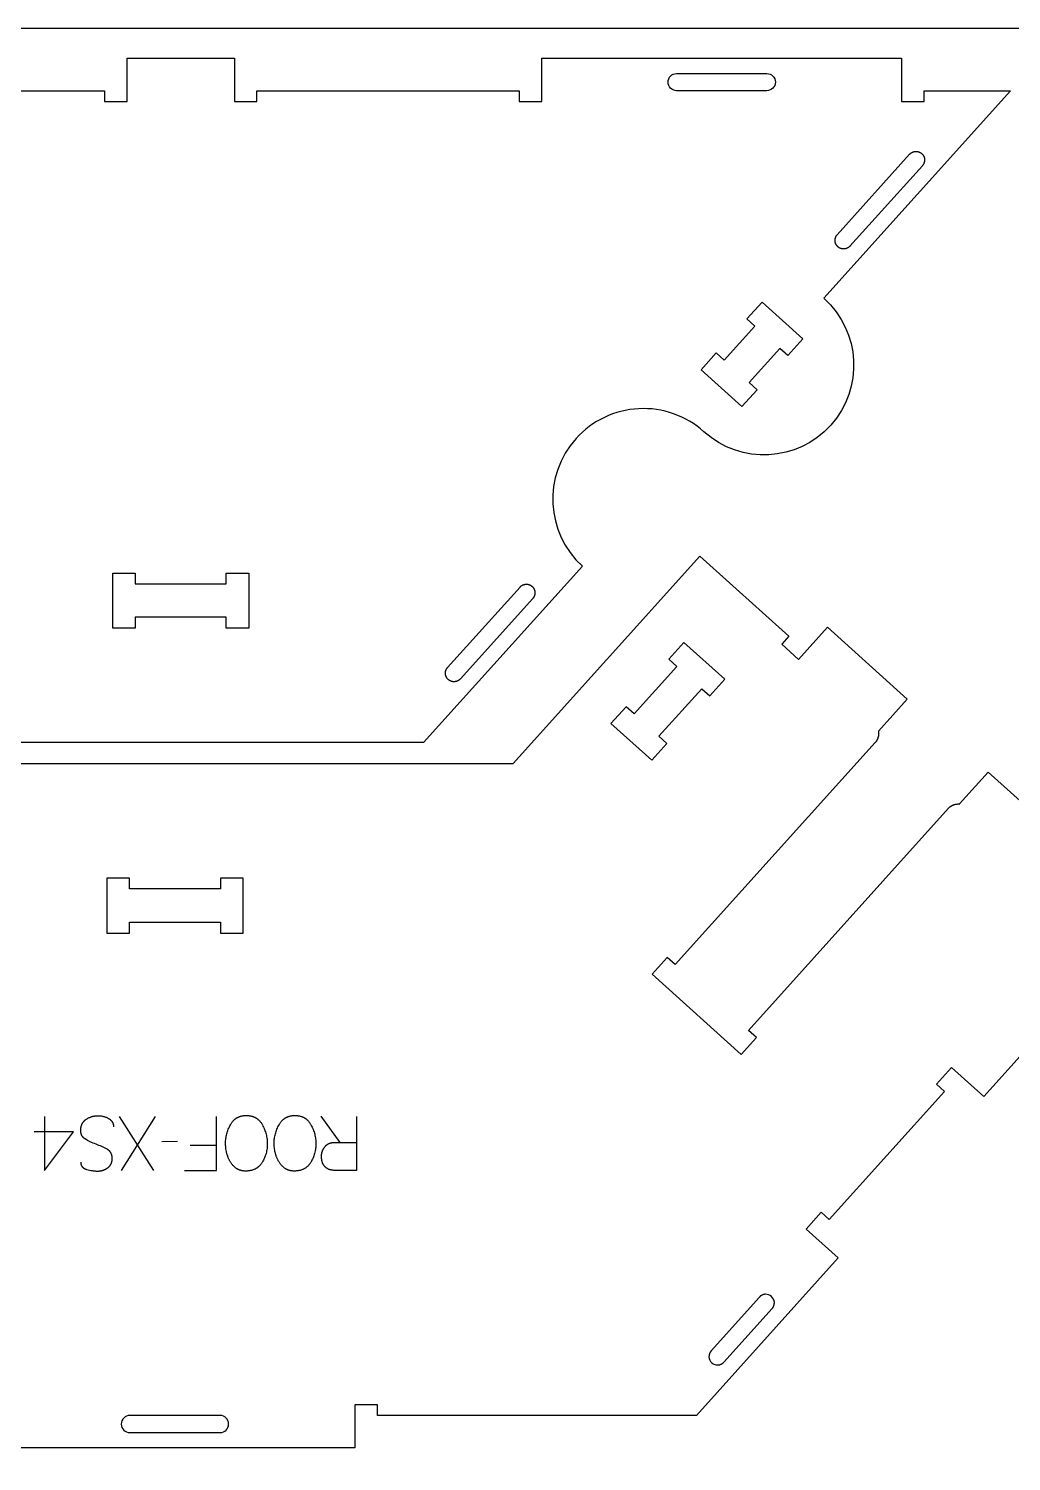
# Model space of a CAD drawing. Extents: x -17068 to -13885, y -84343 to -75479.
# Drawn here: x -15008 to -14463, y -78297 to -77503 of the extents above; entities that cross this region are included whole.
import ezdxf

# ---------------------------------------------------------------- set-up
doc = ezdxf.new("R2010")
doc.units = 0
for name, color, linetype in [('0_SHEET_SPRUCEPLY_2440X122', 1, 'CONTINUOUS'), ('1_ANYTOOL_1MMDEEP_LABELS_S', 2, 'CONTINUOUS'), ('3_ANYTOOL_CUTTHROUGH_INSID', 4, 'CONTINUOUS'), ('4_ANYTOOL_CUTTHROUGH_OUTSI', 5, 'CONTINUOUS')]:
    doc.layers.add(name, color=color, linetype=linetype)

msp = doc.modelspace()

# ---------------------------------------------------------------- linework, layer by layer
at = {"layer": '0_SHEET_SPRUCEPLY_2440X122'}
msp.add_lwpolyline([(-16696.52, -77502.96), (-16696.52, -78722.96), (-14256.52, -78722.96), (-14256.52, -77502.96)], close=True, dxfattribs=at)
at = {"layer": '1_ANYTOOL_1MMDEEP_LABELS_S'}
for points in [[(-14999.25, -78106.08), (-14999.29, -78136.12), (-14983.27, -78114.74)], [(-14979.24, -78131.49), (-14979.23, -78131.68), (-14979.23, -78131.77), (-14979.22, -78131.86), (-14979.22, -78131.96), (-14979.21, -78132.04), (-14979.2, -78132.13), (-14979.19, -78132.22), (-14979.17, -78132.31), (-14979.16, -78132.39), (-14979.14, -78132.48), (-14979.12, -78132.56), (-14979.1, -78132.64), (-14979.08, -78132.72), (-14979.06, -78132.8), (-14979.03, -78132.88), (-14979.01, -78132.96), (-14978.98, -78133.04), (-14978.95, -78133.11), (-14978.92, -78133.19), (-14978.88, -78133.26), (-14978.85, -78133.34), (-14978.81, -78133.41), (-14978.78, -78133.48), (-14978.74, -78133.55), (-14978.7, -78133.62), (-14978.65, -78133.69), (-14978.61, -78133.75), (-14978.56, -78133.82), (-14978.52, -78133.88), (-14978.47, -78133.95), (-14978.42, -78134.01), (-14978.36, -78134.07), (-14978.31, -78134.13), (-14978.26, -78134.19), (-14978.2, -78134.25), (-14978.14, -78134.31), (-14978.08, -78134.37), (-14978.02, -78134.42), (-14977.96, -78134.48), (-14977.89, -78134.53), (-14977.82, -78134.58), (-14977.76, -78134.63), (-14977.69, -78134.68), (-14977.62, -78134.73), (-14977.54, -78134.78), (-14977.47, -78134.83), (-14977.39, -78134.88), (-14977.31, -78134.92), (-14977.24, -78134.97), (-14977.15, -78135.01), (-14977.07, -78135.05), (-14976.9, -78135.13), (-14976.73, -78135.21), (-14976.54, -78135.28), (-14976.36, -78135.35), (-14976.16, -78135.42), (-14975.96, -78135.48), (-14975.15, -78135.7), (-14974.35, -78135.89), (-14973.56, -78136.05), (-14972.79, -78136.19), (-14972.41, -78136.24), (-14972.04, -78136.29), (-14971.66, -78136.33), (-14971.29, -78136.36), (-14970.93, -78136.39), (-14970.57, -78136.41), (-14970.21, -78136.42), (-14969.85, -78136.42), (-14969.66, -78136.42), (-14969.46, -78136.41), (-14969.27, -78136.41), (-14969.08, -78136.39), (-14968.89, -78136.38), (-14968.7, -78136.36), (-14968.51, -78136.33), (-14968.33, -78136.31), (-14968.14, -78136.28), (-14967.96, -78136.24), (-14967.78, -78136.21), (-14967.59, -78136.17), (-14967.42, -78136.12), (-14967.24, -78136.07), (-14967.06, -78136.02), (-14966.88, -78135.97), (-14966.71, -78135.91), (-14966.53, -78135.84), (-14966.36, -78135.78), (-14966.19, -78135.71), (-14966.02, -78135.64), (-14965.85, -78135.56), (-14965.69, -78135.48), (-14965.52, -78135.4), (-14965.35, -78135.31), (-14965.19, -78135.22), (-14965.03, -78135.12), (-14964.87, -78135.03), (-14964.71, -78134.93), (-14964.55, -78134.82), (-14964.39, -78134.71), (-14964.24, -78134.6), (-14964.08, -78134.48), (-14963.94, -78134.37), (-14963.79, -78134.24), (-14963.65, -78134.12), (-14963.52, -78133.99), (-14963.39, -78133.86), (-14963.27, -78133.73), (-14963.15, -78133.59), (-14963.04, -78133.45), (-14962.93, -78133.31), (-14962.82, -78133.16), (-14962.72, -78133.01), (-14962.63, -78132.86), (-14962.54, -78132.71), (-14962.45, -78132.55), (-14962.37, -78132.39), (-14962.3, -78132.22), (-14962.23, -78132.06), (-14962.16, -78131.89), (-14962.1, -78131.71), (-14962.04, -78131.54), (-14961.99, -78131.36), (-14961.95, -78131.17), (-14961.91, -78130.99), (-14961.87, -78130.8), (-14961.84, -78130.61), (-14961.81, -78130.41), (-14961.79, -78130.21), (-14961.77, -78130.01), (-14961.76, -78129.81), (-14961.75, -78129.6), (-14961.75, -78129.39), (-14961.75, -78129.18), (-14961.76, -78128.97), (-14961.78, -78128.76), (-14961.8, -78128.55), (-14961.82, -78128.35), (-14961.85, -78128.16), (-14961.89, -78127.96), (-14961.93, -78127.77), (-14961.97, -78127.59), (-14962.03, -78127.41), (-14962.09, -78127.23), (-14962.15, -78127.05), (-14962.18, -78126.97), (-14962.22, -78126.88), (-14962.25, -78126.8), (-14962.29, -78126.72), (-14962.33, -78126.63), (-14962.37, -78126.55), (-14962.41, -78126.47), (-14962.46, -78126.39), (-14962.5, -78126.31), (-14962.55, -78126.24), (-14962.6, -78126.16), (-14962.65, -78126.08), (-14962.7, -78126.01), (-14962.75, -78125.94), (-14962.8, -78125.86), (-14962.86, -78125.79), (-14962.91, -78125.72), (-14962.97, -78125.65), (-14963.03, -78125.58), (-14963.09, -78125.51), (-14963.15, -78125.44), (-14963.21, -78125.38), (-14963.28, -78125.31), (-14963.34, -78125.25), (-14963.48, -78125.12), (-14963.62, -78125), (-14963.76, -78124.88), (-14963.92, -78124.76), (-14964.07, -78124.65), (-14964.24, -78124.54), (-14964.41, -78124.44), (-14964.58, -78124.34), (-14965.29, -78123.94), (-14966.03, -78123.57), (-14966.77, -78123.2), (-14967.54, -78122.84), (-14968.32, -78122.5), (-14969.11, -78122.16), (-14969.92, -78121.84), (-14970.75, -78121.53), (-14971.58, -78121.22), (-14972.38, -78120.89), (-14973.17, -78120.54), (-14973.93, -78120.18), (-14974.68, -78119.81), (-14975.4, -78119.42), (-14976.11, -78119.01), (-14976.79, -78118.59), (-14976.96, -78118.48), (-14977.12, -78118.37), (-14977.27, -78118.25), (-14977.35, -78118.19), (-14977.42, -78118.13), (-14977.49, -78118.07), (-14977.56, -78118.01), (-14977.63, -78117.94), (-14977.7, -78117.88), (-14977.77, -78117.81), (-14977.83, -78117.75), (-14977.89, -78117.68), (-14977.96, -78117.61), (-14978.02, -78117.54), (-14978.08, -78117.47), (-14978.13, -78117.4), (-14978.19, -78117.32), (-14978.24, -78117.25), (-14978.3, -78117.18), (-14978.35, -78117.1), (-14978.4, -78117.02), (-14978.45, -78116.95), (-14978.49, -78116.87), (-14978.54, -78116.79), (-14978.58, -78116.71), (-14978.62, -78116.63), (-14978.67, -78116.54), (-14978.71, -78116.46), (-14978.74, -78116.37), (-14978.78, -78116.29), (-14978.82, -78116.2), (-14978.85, -78116.12), (-14978.88, -78116.03), (-14978.91, -78115.94), (-14978.94, -78115.85), (-14978.97, -78115.76), (-14979, -78115.66), (-14979.05, -78115.48), (-14979.09, -78115.28), (-14979.13, -78115.09), (-14979.16, -78114.89), (-14979.18, -78114.68), (-14979.2, -78114.48), (-14979.21, -78114.27), (-14979.22, -78114.05), (-14979.22, -78113.83), (-14979.22, -78113.61), (-14979.21, -78113.38), (-14979.19, -78113.15), (-14979.17, -78112.92), (-14979.15, -78112.69), (-14979.11, -78112.47), (-14979.08, -78112.25), (-14979.04, -78112.03), (-14978.99, -78111.82), (-14978.94, -78111.61), (-14978.88, -78111.4), (-14978.82, -78111.2), (-14978.76, -78111.01), (-14978.68, -78110.81), (-14978.61, -78110.62), (-14978.53, -78110.44), (-14978.44, -78110.25), (-14978.35, -78110.07), (-14978.25, -78109.9), (-14978.15, -78109.73), (-14978.04, -78109.56), (-14977.93, -78109.39), (-14977.81, -78109.23), (-14977.69, -78109.08), (-14977.57, -78108.92), (-14977.43, -78108.78), (-14977.3, -78108.63), (-14977.16, -78108.49), (-14977.01, -78108.35), (-14976.86, -78108.22), (-14976.7, -78108.08), (-14976.54, -78107.96), (-14976.37, -78107.83), (-14976.2, -78107.72), (-14976.02, -78107.6), (-14975.66, -78107.38), (-14975.3, -78107.17), (-14974.93, -78106.98), (-14974.56, -78106.8), (-14974.18, -78106.64), (-14973.81, -78106.48), (-14973.62, -78106.41), (-14973.42, -78106.35), (-14973.23, -78106.28), (-14973.04, -78106.22), (-14972.84, -78106.17), (-14972.65, -78106.11), (-14972.45, -78106.06), (-14972.26, -78106.02), (-14972.06, -78105.98), (-14971.86, -78105.94), (-14971.66, -78105.9), (-14971.46, -78105.87), (-14971.26, -78105.84), (-14971.06, -78105.81), (-14970.65, -78105.77), (-14970.24, -78105.75), (-14969.83, -78105.74), (-14969.42, -78105.74), (-14969.01, -78105.75), (-14968.6, -78105.78), (-14968.2, -78105.82), (-14967.81, -78105.87), (-14967.42, -78105.93), (-14967.03, -78106.01), (-14966.65, -78106.1), (-14966.28, -78106.2), (-14965.9, -78106.32), (-14965.54, -78106.45), (-14965.17, -78106.59), (-14964.81, -78106.74), (-14964.46, -78106.91), (-14964.11, -78107.09), (-14963.77, -78107.28), (-14963.6, -78107.38), (-14963.43, -78107.48), (-14963.28, -78107.59), (-14963.12, -78107.7), (-14962.98, -78107.81), (-14962.83, -78107.93), (-14962.7, -78108.04), (-14962.57, -78108.16), (-14962.44, -78108.29), (-14962.32, -78108.42), (-14962.2, -78108.55), (-14962.09, -78108.68), (-14962.04, -78108.75), (-14961.99, -78108.81), (-14961.94, -78108.88), (-14961.89, -78108.95), (-14961.84, -78109.02), (-14961.8, -78109.09), (-14961.75, -78109.17), (-14961.71, -78109.24), (-14961.67, -78109.31), (-14961.63, -78109.39), (-14961.59, -78109.46), (-14961.55, -78109.54), (-14961.51, -78109.61), (-14961.48, -78109.69), (-14961.44, -78109.77), (-14961.41, -78109.85), (-14961.38, -78109.93), (-14961.35, -78110.01), (-14961.32, -78110.09), (-14961.29, -78110.17), (-14961.24, -78110.33), (-14961.19, -78110.5), (-14961.15, -78110.67), (-14961.12, -78110.85), (-14961.09, -78111.02), (-14961.07, -78111.2), (-14961.05, -78111.38), (-14961.03, -78111.57), (-14961.03, -78111.76), (-14961.02, -78111.95)], [(-14957.85, -78106.08), (-14938.91, -78136.08)], [(-14956.61, -78136.08), (-14937.71, -78106.08)], [(-14921.64, -78136.08), (-14903.98, -78136.08), (-14903.98, -78106.08)], [(-14835.37, -78120.52), (-14845.82, -78106.04)], [(-14826.37, -78106.08), (-14826.37, -78136.08), (-14837.72, -78136.08), (-14838.21, -78136.07), (-14838.69, -78136.05), (-14838.92, -78136.03), (-14839.15, -78136.01), (-14839.37, -78135.98), (-14839.59, -78135.96), (-14839.81, -78135.92), (-14840.02, -78135.89), (-14840.23, -78135.85), (-14840.43, -78135.8), (-14840.63, -78135.75), (-14840.83, -78135.7), (-14841.02, -78135.65), (-14841.21, -78135.59), (-14841.39, -78135.52), (-14841.58, -78135.46), (-14841.75, -78135.39), (-14841.93, -78135.31), (-14842.1, -78135.23), (-14842.26, -78135.15), (-14842.42, -78135.07), (-14842.58, -78134.98), (-14842.73, -78134.88), (-14842.88, -78134.78), (-14843.03, -78134.68), (-14843.17, -78134.58), (-14843.31, -78134.47), (-14843.44, -78134.36), (-14843.57, -78134.24), (-14843.7, -78134.12), (-14843.82, -78133.99), (-14843.94, -78133.86), (-14844.06, -78133.73), (-14844.17, -78133.6), (-14844.28, -78133.46), (-14844.38, -78133.31), (-14844.48, -78133.17), (-14844.57, -78133.01), (-14844.66, -78132.86), (-14844.75, -78132.7), (-14844.84, -78132.54), (-14844.92, -78132.37), (-14844.99, -78132.2), (-14845.06, -78132.03), (-14845.13, -78131.85), (-14845.2, -78131.67), (-14845.26, -78131.48), (-14845.31, -78131.29), (-14845.36, -78131.1), (-14845.41, -78130.9), (-14845.46, -78130.7), (-14845.5, -78130.49), (-14845.54, -78130.29), (-14845.57, -78130.07), (-14845.6, -78129.86), (-14845.62, -78129.64), (-14845.65, -78129.41), (-14845.66, -78129.19), (-14845.69, -78128.72), (-14845.69, -78128.24), (-14845.69, -78128.06), (-14845.69, -78127.88), (-14845.68, -78127.71), (-14845.67, -78127.54), (-14845.65, -78127.36), (-14845.63, -78127.19), (-14845.61, -78127.02), (-14845.58, -78126.85), (-14845.55, -78126.68), (-14845.52, -78126.51), (-14845.48, -78126.35), (-14845.44, -78126.18), (-14845.4, -78126.02), (-14845.35, -78125.85), (-14845.3, -78125.69), (-14845.25, -78125.52), (-14845.19, -78125.36), (-14845.13, -78125.2), (-14845.07, -78125.04), (-14845, -78124.88), (-14844.93, -78124.73), (-14844.85, -78124.57), (-14844.77, -78124.41), (-14844.69, -78124.26), (-14844.61, -78124.1), (-14844.52, -78123.95), (-14844.43, -78123.8), (-14844.33, -78123.65), (-14844.23, -78123.5), (-14844.13, -78123.35), (-14844.02, -78123.2), (-14843.92, -78123.05), (-14843.8, -78122.9), (-14843.69, -78122.76), (-14843.57, -78122.63), (-14843.45, -78122.5), (-14843.33, -78122.37), (-14843.21, -78122.25), (-14843.08, -78122.13), (-14842.95, -78122.01), (-14842.82, -78121.9), (-14842.68, -78121.8), (-14842.55, -78121.7), (-14842.41, -78121.6), (-14842.27, -78121.51), (-14842.13, -78121.42), (-14841.98, -78121.34), (-14841.83, -78121.26), (-14841.68, -78121.19), (-14841.53, -78121.12), (-14841.37, -78121.05), (-14841.21, -78120.99), (-14841.05, -78120.93), (-14840.89, -78120.88), (-14840.73, -78120.83), (-14840.56, -78120.79), (-14840.39, -78120.75), (-14840.22, -78120.72), (-14840.04, -78120.69), (-14839.87, -78120.66), (-14839.69, -78120.64), (-14839.51, -78120.63), (-14839.32, -78120.61), (-14837.4, -78120.54), (-14835.37, -78120.52), (-14826.41, -78120.52)], [(-14983.27, -78114.74), (-15005.04, -78114.74)], [(-14934.28, -78119.96), (-14925.49, -78119.88)], [(-14918.47, -78122.11), (-14903.98, -78122.11)]]:
    msp.add_lwpolyline(points, dxfattribs=at)
for points in [[(-14887.78, -78136.42), (-14888.15, -78136.42), (-14888.52, -78136.4), (-14888.87, -78136.37), (-14889.22, -78136.33), (-14889.4, -78136.3), (-14889.57, -78136.28), (-14889.74, -78136.25), (-14889.9, -78136.21), (-14890.07, -78136.18), (-14890.23, -78136.14), (-14890.39, -78136.1), (-14890.55, -78136.05), (-14890.71, -78136), (-14890.87, -78135.95), (-14891.02, -78135.9), (-14891.18, -78135.84), (-14891.33, -78135.78), (-14891.48, -78135.72), (-14891.63, -78135.66), (-14891.77, -78135.59), (-14891.92, -78135.52), (-14892.06, -78135.45), (-14892.2, -78135.37), (-14892.34, -78135.29), (-14892.48, -78135.21), (-14892.61, -78135.12), (-14892.75, -78135.03), (-14892.88, -78134.94), (-14893.14, -78134.75), (-14893.39, -78134.56), (-14893.64, -78134.36), (-14893.88, -78134.15), (-14894.12, -78133.94), (-14894.35, -78133.72), (-14894.57, -78133.5), (-14894.79, -78133.27), (-14895, -78133.03), (-14895.21, -78132.78), (-14895.41, -78132.53), (-14895.61, -78132.28), (-14895.8, -78132.02), (-14895.98, -78131.75), (-14896.16, -78131.47), (-14896.33, -78131.19), (-14896.5, -78130.91), (-14896.66, -78130.62), (-14896.81, -78130.32), (-14896.96, -78130.03), (-14897.1, -78129.73), (-14897.24, -78129.42), (-14897.37, -78129.11), (-14897.5, -78128.8), (-14897.62, -78128.49), (-14897.73, -78128.17), (-14897.84, -78127.85), (-14897.94, -78127.52), (-14898.04, -78127.19), (-14898.13, -78126.86), (-14898.22, -78126.52), (-14898.3, -78126.18), (-14898.45, -78125.5), (-14898.57, -78124.82), (-14898.68, -78124.15), (-14898.77, -78123.49), (-14898.83, -78122.83), (-14898.88, -78122.18), (-14898.91, -78121.54), (-14898.92, -78120.91), (-14898.91, -78120.27), (-14898.88, -78119.63), (-14898.83, -78118.99), (-14898.75, -78118.36), (-14898.65, -78117.72), (-14898.53, -78117.08), (-14898.39, -78116.44), (-14898.23, -78115.81), (-14898.05, -78115.17), (-14897.84, -78114.53), (-14897.62, -78113.89), (-14897.37, -78113.26), (-14897.1, -78112.62), (-14896.81, -78111.98), (-14896.49, -78111.34), (-14896.16, -78110.71), (-14895.98, -78110.39), (-14895.8, -78110.09), (-14895.61, -78109.8), (-14895.42, -78109.51), (-14895.22, -78109.24), (-14895.01, -78108.97), (-14894.8, -78108.72), (-14894.58, -78108.48), (-14894.46, -78108.36), (-14894.35, -78108.24), (-14894.24, -78108.13), (-14894.12, -78108.02), (-14894, -78107.91), (-14893.88, -78107.8), (-14893.76, -78107.7), (-14893.64, -78107.6), (-14893.51, -78107.5), (-14893.39, -78107.4), (-14893.26, -78107.31), (-14893.13, -78107.22), (-14893, -78107.13), (-14892.87, -78107.05), (-14892.73, -78106.96), (-14892.6, -78106.88), (-14892.46, -78106.8), (-14892.32, -78106.73), (-14892.18, -78106.65), (-14892.04, -78106.58), (-14891.89, -78106.51), (-14891.75, -78106.45), (-14891.6, -78106.39), (-14891.46, -78106.32), (-14891.31, -78106.27), (-14891.15, -78106.21), (-14891, -78106.16), (-14890.85, -78106.1), (-14890.53, -78106.01), (-14890.22, -78105.93), (-14889.89, -78105.85), (-14889.56, -78105.79), (-14889.22, -78105.73), (-14888.88, -78105.69), (-14888.53, -78105.65), (-14888.17, -78105.63), (-14887.81, -78105.61), (-14887.44, -78105.61), (-14887.05, -78105.61), (-14886.68, -78105.63), (-14886.31, -78105.65), (-14885.95, -78105.69), (-14885.59, -78105.73), (-14885.24, -78105.79), (-14884.9, -78105.86), (-14884.56, -78105.93), (-14884.23, -78106.02), (-14883.91, -78106.11), (-14883.75, -78106.17), (-14883.6, -78106.22), (-14883.44, -78106.28), (-14883.29, -78106.34), (-14883.14, -78106.4), (-14882.98, -78106.46), (-14882.84, -78106.53), (-14882.69, -78106.6), (-14882.54, -78106.67), (-14882.4, -78106.75), (-14882.26, -78106.82), (-14882.12, -78106.9), (-14881.98, -78106.99), (-14881.84, -78107.07), (-14881.71, -78107.16), (-14881.57, -78107.25), (-14881.44, -78107.34), (-14881.31, -78107.44), (-14881.18, -78107.53), (-14881.05, -78107.63), (-14880.93, -78107.74), (-14880.8, -78107.84), (-14880.68, -78107.95), (-14880.56, -78108.06), (-14880.44, -78108.17), (-14880.33, -78108.29), (-14880.21, -78108.4), (-14880.1, -78108.52), (-14879.98, -78108.65), (-14879.87, -78108.77), (-14879.66, -78109.03), (-14879.45, -78109.3), (-14879.25, -78109.58), (-14879.05, -78109.87), (-14878.86, -78110.16), (-14878.68, -78110.47), (-14878.5, -78110.79), (-14878.17, -78111.44), (-14877.85, -78112.09), (-14877.56, -78112.74), (-14877.29, -78113.39), (-14877.04, -78114.04), (-14876.82, -78114.69), (-14876.61, -78115.34), (-14876.43, -78115.99), (-14876.27, -78116.64), (-14876.13, -78117.29), (-14876.01, -78117.94), (-14875.91, -78118.6), (-14875.83, -78119.25), (-14875.78, -78119.9), (-14875.75, -78120.55), (-14875.74, -78121.21), (-14875.75, -78121.9), (-14875.78, -78122.59), (-14875.84, -78123.27), (-14875.92, -78123.95), (-14876.02, -78124.62), (-14876.14, -78125.28), (-14876.29, -78125.94), (-14876.46, -78126.59), (-14876.65, -78127.24), (-14876.87, -78127.88), (-14877.1, -78128.51), (-14877.36, -78129.14), (-14877.65, -78129.77), (-14877.95, -78130.38), (-14878.28, -78130.99), (-14878.63, -78131.6), (-14878.81, -78131.9), (-14879, -78132.18), (-14879.2, -78132.46), (-14879.41, -78132.73), (-14879.62, -78132.99), (-14879.83, -78133.24), (-14880.06, -78133.48), (-14880.29, -78133.71), (-14880.4, -78133.82), (-14880.52, -78133.93), (-14880.64, -78134.04), (-14880.77, -78134.14), (-14880.89, -78134.24), (-14881.02, -78134.34), (-14881.14, -78134.44), (-14881.27, -78134.54), (-14881.4, -78134.63), (-14881.54, -78134.72), (-14881.67, -78134.81), (-14881.8, -78134.9), (-14881.94, -78134.98), (-14882.08, -78135.06), (-14882.22, -78135.14), (-14882.36, -78135.22), (-14882.51, -78135.29), (-14882.65, -78135.36), (-14882.95, -78135.5), (-14883.25, -78135.63), (-14883.56, -78135.74), (-14883.88, -78135.85), (-14884.2, -78135.95), (-14884.53, -78136.04), (-14884.86, -78136.12), (-14885.2, -78136.19), (-14885.55, -78136.25), (-14885.91, -78136.3), (-14886.27, -78136.35), (-14886.64, -78136.38), (-14887.01, -78136.4), (-14887.39, -78136.42)], [(-14860.82, -78136.42), (-14861.19, -78136.42), (-14861.56, -78136.4), (-14861.92, -78136.37), (-14862.27, -78136.33), (-14862.44, -78136.3), (-14862.61, -78136.28), (-14862.78, -78136.25), (-14862.95, -78136.21), (-14863.11, -78136.18), (-14863.28, -78136.14), (-14863.44, -78136.1), (-14863.6, -78136.05), (-14863.76, -78136), (-14863.91, -78135.95), (-14864.07, -78135.9), (-14864.22, -78135.84), (-14864.37, -78135.78), (-14864.52, -78135.72), (-14864.67, -78135.66), (-14864.82, -78135.59), (-14864.96, -78135.52), (-14865.1, -78135.45), (-14865.24, -78135.37), (-14865.38, -78135.29), (-14865.52, -78135.21), (-14865.66, -78135.12), (-14865.79, -78135.03), (-14865.92, -78134.94), (-14866.18, -78134.75), (-14866.44, -78134.56), (-14866.68, -78134.36), (-14866.93, -78134.15), (-14867.16, -78133.94), (-14867.39, -78133.72), (-14867.62, -78133.5), (-14867.83, -78133.27), (-14868.05, -78133.03), (-14868.25, -78132.78), (-14868.46, -78132.53), (-14868.65, -78132.28), (-14868.84, -78132.02), (-14869.02, -78131.75), (-14869.2, -78131.47), (-14869.37, -78131.19), (-14869.54, -78130.91), (-14869.7, -78130.62), (-14869.85, -78130.32), (-14870, -78130.03), (-14870.14, -78129.73), (-14870.28, -78129.42), (-14870.41, -78129.11), (-14870.54, -78128.8), (-14870.66, -78128.49), (-14870.78, -78128.17), (-14870.88, -78127.85), (-14870.99, -78127.52), (-14871.09, -78127.19), (-14871.18, -78126.86), (-14871.26, -78126.52), (-14871.34, -78126.18), (-14871.49, -78125.5), (-14871.62, -78124.82), (-14871.72, -78124.15), (-14871.81, -78123.49), (-14871.88, -78122.83), (-14871.93, -78122.18), (-14871.96, -78121.54), (-14871.97, -78120.91), (-14871.95, -78120.27), (-14871.92, -78119.63), (-14871.87, -78118.99), (-14871.79, -78118.36), (-14871.7, -78117.72), (-14871.58, -78117.08), (-14871.44, -78116.44), (-14871.27, -78115.81), (-14871.09, -78115.17), (-14870.89, -78114.53), (-14870.66, -78113.89), (-14870.41, -78113.26), (-14870.14, -78112.62), (-14869.85, -78111.98), (-14869.54, -78111.34), (-14869.2, -78110.71), (-14869.03, -78110.39), (-14868.84, -78110.09), (-14868.65, -78109.8), (-14868.46, -78109.51), (-14868.26, -78109.24), (-14868.05, -78108.97), (-14867.84, -78108.72), (-14867.62, -78108.48), (-14867.51, -78108.36), (-14867.39, -78108.24), (-14867.28, -78108.13), (-14867.16, -78108.02), (-14867.04, -78107.91), (-14866.92, -78107.8), (-14866.8, -78107.7), (-14866.68, -78107.6), (-14866.55, -78107.5), (-14866.43, -78107.4), (-14866.3, -78107.31), (-14866.17, -78107.22), (-14866.04, -78107.13), (-14865.91, -78107.05), (-14865.77, -78106.96), (-14865.64, -78106.88), (-14865.5, -78106.8), (-14865.36, -78106.73), (-14865.22, -78106.65), (-14865.08, -78106.58), (-14864.94, -78106.51), (-14864.79, -78106.45), (-14864.65, -78106.39), (-14864.5, -78106.32), (-14864.35, -78106.27), (-14864.2, -78106.21), (-14864.05, -78106.16), (-14863.89, -78106.1), (-14863.58, -78106.01), (-14863.26, -78105.93), (-14862.93, -78105.85), (-14862.6, -78105.79), (-14862.26, -78105.73), (-14861.92, -78105.69), (-14861.57, -78105.65), (-14861.21, -78105.63), (-14860.85, -78105.61), (-14860.48, -78105.61), (-14860.1, -78105.61), (-14859.72, -78105.63), (-14859.35, -78105.65), (-14858.99, -78105.69), (-14858.63, -78105.73), (-14858.29, -78105.79), (-14857.94, -78105.86), (-14857.61, -78105.93), (-14857.28, -78106.02), (-14856.96, -78106.11), (-14856.8, -78106.17), (-14856.64, -78106.22), (-14856.48, -78106.28), (-14856.33, -78106.34), (-14856.18, -78106.4), (-14856.03, -78106.46), (-14855.88, -78106.53), (-14855.73, -78106.6), (-14855.59, -78106.67), (-14855.44, -78106.75), (-14855.3, -78106.82), (-14855.16, -78106.9), (-14855.02, -78106.99), (-14854.88, -78107.07), (-14854.75, -78107.16), (-14854.61, -78107.25), (-14854.48, -78107.34), (-14854.35, -78107.44), (-14854.22, -78107.53), (-14854.1, -78107.63), (-14853.97, -78107.74), (-14853.85, -78107.84), (-14853.72, -78107.95), (-14853.6, -78108.06), (-14853.49, -78108.17), (-14853.37, -78108.29), (-14853.25, -78108.4), (-14853.14, -78108.52), (-14853.03, -78108.65), (-14852.92, -78108.77), (-14852.7, -78109.03), (-14852.49, -78109.3), (-14852.29, -78109.58), (-14852.09, -78109.87), (-14851.9, -78110.16), (-14851.72, -78110.47), (-14851.54, -78110.79), (-14851.21, -78111.44), (-14850.9, -78112.09), (-14850.6, -78112.74), (-14850.33, -78113.39), (-14850.09, -78114.04), (-14849.86, -78114.69), (-14849.65, -78115.34), (-14849.47, -78115.99), (-14849.31, -78116.64), (-14849.17, -78117.29), (-14849.05, -78117.94), (-14848.95, -78118.6), (-14848.88, -78119.25), (-14848.82, -78119.9), (-14848.79, -78120.55), (-14848.78, -78121.21), (-14848.79, -78121.9), (-14848.82, -78122.59), (-14848.88, -78123.27), (-14848.96, -78123.95), (-14849.06, -78124.62), (-14849.19, -78125.28), (-14849.33, -78125.94), (-14849.5, -78126.59), (-14849.69, -78127.24), (-14849.91, -78127.88), (-14850.15, -78128.51), (-14850.41, -78129.14), (-14850.69, -78129.77), (-14850.99, -78130.38), (-14851.32, -78130.99), (-14851.67, -78131.6), (-14851.86, -78131.9), (-14852.05, -78132.18), (-14852.24, -78132.46), (-14852.45, -78132.73), (-14852.66, -78132.99), (-14852.88, -78133.24), (-14853.1, -78133.48), (-14853.33, -78133.71), (-14853.45, -78133.82), (-14853.57, -78133.93), (-14853.69, -78134.04), (-14853.81, -78134.14), (-14853.93, -78134.24), (-14854.06, -78134.34), (-14854.19, -78134.44), (-14854.32, -78134.54), (-14854.45, -78134.63), (-14854.58, -78134.72), (-14854.71, -78134.81), (-14854.85, -78134.9), (-14854.98, -78134.98), (-14855.12, -78135.06), (-14855.26, -78135.14), (-14855.41, -78135.22), (-14855.55, -78135.29), (-14855.7, -78135.36), (-14855.99, -78135.5), (-14856.29, -78135.63), (-14856.6, -78135.74), (-14856.92, -78135.85), (-14857.24, -78135.95), (-14857.57, -78136.04), (-14857.9, -78136.12), (-14858.25, -78136.19), (-14858.59, -78136.25), (-14858.95, -78136.3), (-14859.31, -78136.35), (-14859.68, -78136.38), (-14860.05, -78136.4), (-14860.43, -78136.42)]]:
    msp.add_lwpolyline(points, close=True, dxfattribs=at)
at = {"layer": '3_ANYTOOL_CUTTHROUGH_INSID', "color": 4}
for points in [[(-14598.75, -77527.85, -1), (-14598.75, -77537.35), (-14648.75, -77537.35, -1), (-14648.75, -77527.85)], [(-14622.55, -78242.38), (-14595.79, -78212.65), (-14595.71, -78212.57), (-14595.64, -78212.48), (-14595.57, -78212.39), (-14595.5, -78212.3), (-14595.43, -78212.2), (-14595.37, -78212.11), (-14595.3, -78212.01), (-14595.24, -78211.91), (-14595.18, -78211.81), (-14595.13, -78211.71), (-14595.07, -78211.6), (-14595.02, -78211.49), (-14594.97, -78211.39), (-14594.93, -78211.28), (-14594.88, -78211.17), (-14594.84, -78211.06), (-14594.8, -78210.95), (-14594.77, -78210.83), (-14594.74, -78210.72), (-14594.71, -78210.61), (-14594.68, -78210.49), (-14594.66, -78210.38), (-14594.63, -78210.26), (-14594.62, -78210.15), (-14594.6, -78210.03), (-14594.59, -78209.91), (-14594.58, -78209.8), (-14594.57, -78209.68), (-14594.57, -78209.57), (-14594.57, -78209.45), (-14594.57, -78209.34), (-14594.58, -78209.22, 0.414214), (-14599.57, -78204.73), (-14599.68, -78204.74), (-14599.8, -78204.75), (-14599.91, -78204.76), (-14600.02, -78204.78), (-14600.14, -78204.79), (-14600.25, -78204.82), (-14600.37, -78204.84), (-14600.48, -78204.87), (-14600.59, -78204.9), (-14600.71, -78204.93), (-14600.82, -78204.97), (-14600.93, -78205), (-14601.04, -78205.05), (-14601.15, -78205.09), (-14601.26, -78205.14), (-14601.36, -78205.19), (-14601.47, -78205.24), (-14601.57, -78205.29), (-14601.68, -78205.35), (-14601.78, -78205.41), (-14601.88, -78205.47), (-14601.98, -78205.54), (-14602.07, -78205.6), (-14602.17, -78205.67), (-14602.26, -78205.74), (-14602.35, -78205.82), (-14602.44, -78205.89), (-14602.53, -78205.97), (-14602.61, -78206.05), (-14602.69, -78206.13), (-14602.77, -78206.21), (-14602.85, -78206.29), (-14629.61, -78236.02, 0.414214), (-14629.26, -78242.73, 0.198912), (-14625.84, -78243.94), (-14625.72, -78243.93), (-14625.61, -78243.92), (-14625.49, -78243.91), (-14625.38, -78243.9), (-14625.27, -78243.88), (-14625.15, -78243.86), (-14625.04, -78243.83), (-14624.92, -78243.8), (-14624.81, -78243.77), (-14624.7, -78243.74), (-14624.59, -78243.71), (-14624.47, -78243.67), (-14624.36, -78243.63), (-14624.25, -78243.58), (-14624.15, -78243.54), (-14624.04, -78243.49), (-14623.93, -78243.43), (-14623.83, -78243.38), (-14623.73, -78243.32), (-14623.62, -78243.26), (-14623.52, -78243.2), (-14623.43, -78243.13), (-14623.33, -78243.07), (-14623.23, -78243), (-14623.14, -78242.93), (-14623.05, -78242.85), (-14622.96, -78242.78), (-14622.88, -78242.7), (-14622.79, -78242.62), (-14622.71, -78242.54), (-14622.63, -78242.46)], [(-14951.96, -78281.45), (-14901.96, -78281.45, 1), (-14901.96, -78271.95), (-14951.96, -78271.95, 1)]]:
    msp.add_lwpolyline(points, format="xyb", close=True, dxfattribs=at)
for points in [[(-14519.54, -77572.6), (-14519.47, -77572.52), (-14519.4, -77572.45), (-14519.32, -77572.37), (-14519.24, -77572.3), (-14519.16, -77572.22), (-14519.08, -77572.15), (-14518.99, -77572.08), (-14518.91, -77572.01), (-14518.82, -77571.94), (-14518.72, -77571.88), (-14518.63, -77571.81), (-14518.53, -77571.75), (-14518.43, -77571.69), (-14518.33, -77571.63), (-14518.23, -77571.58), (-14518.13, -77571.53), (-14518.02, -77571.47), (-14517.91, -77571.43), (-14517.8, -77571.38), (-14517.69, -77571.34), (-14517.58, -77571.29), (-14517.46, -77571.26), (-14517.35, -77571.22), (-14517.23, -77571.19), (-14517.11, -77571.16), (-14516.99, -77571.13), (-14516.87, -77571.11), (-14516.75, -77571.09), (-14516.63, -77571.07), (-14516.51, -77571.06), (-14516.38, -77571.04), (-14516.26, -77571.04), (-14516.14, -77571.03), (-14516.02, -77571.03), (-14515.89, -77571.03), (-14515.77, -77571.04), (-14515.65, -77571.04), (-14515.53, -77571.05), (-14515.4, -77571.07), (-14515.28, -77571.09), (-14515.16, -77571.11), (-14515.05, -77571.13), (-14514.93, -77571.16), (-14514.81, -77571.18), (-14514.7, -77571.22), (-14514.58, -77571.25), (-14514.47, -77571.29), (-14514.36, -77571.33), (-14514.25, -77571.37), (-14514.14, -77571.41), (-14514.03, -77571.46), (-14513.93, -77571.51), (-14513.83, -77571.56), (-14513.73, -77571.62), (-14513.63, -77571.67), (-14513.53, -77571.73), (-14513.44, -77571.79), (-14513.34, -77571.85), (-14513.25, -77571.91), (-14513.16, -77571.98), (-14513.08, -77572.04), (-14513, -77572.11), (-14512.91, -77572.18), (-14512.83, -77572.25), (-14512.76, -77572.32), (-14512.68, -77572.39), (-14512.6, -77572.47), (-14512.53, -77572.55), (-14512.46, -77572.63), (-14512.38, -77572.71), (-14512.31, -77572.8), (-14512.25, -77572.89), (-14512.18, -77572.98), (-14512.11, -77573.07), (-14512.05, -77573.16), (-14511.99, -77573.26), (-14511.93, -77573.36), (-14511.87, -77573.46), (-14511.81, -77573.56), (-14511.76, -77573.67), (-14511.71, -77573.77), (-14511.66, -77573.88), (-14511.61, -77573.99), (-14511.57, -77574.1), (-14511.53, -77574.22), (-14511.49, -77574.33), (-14511.45, -77574.45), (-14511.42, -77574.56), (-14511.39, -77574.68), (-14511.36, -77574.8), (-14511.34, -77574.92), (-14511.32, -77575.04), (-14511.3, -77575.16), (-14511.29, -77575.29), (-14511.28, -77575.41), (-14511.27, -77575.53), (-14511.26, -77575.65), (-14511.26, -77575.78), (-14511.26, -77575.9), (-14511.27, -77576.02), (-14511.28, -77576.14), (-14511.29, -77576.27), (-14511.3, -77576.39), (-14511.32, -77576.51), (-14511.34, -77576.63), (-14511.36, -77576.75), (-14511.39, -77576.86), (-14511.42, -77576.98), (-14511.45, -77577.1), (-14511.48, -77577.21), (-14511.52, -77577.32), (-14511.56, -77577.44), (-14511.6, -77577.54), (-14511.65, -77577.65), (-14511.69, -77577.76), (-14511.74, -77577.86), (-14511.8, -77577.97), (-14511.85, -77578.07), (-14511.91, -77578.17), (-14511.96, -77578.26), (-14512.02, -77578.36), (-14512.08, -77578.45), (-14512.15, -77578.54), (-14512.21, -77578.63), (-14512.28, -77578.71), (-14512.34, -77578.8), (-14512.41, -77578.88), (-14512.48, -77578.96), (-14552.63, -77623.55), (-14552.7, -77623.63), (-14552.78, -77623.7), (-14552.85, -77623.78), (-14552.93, -77623.85), (-14553.01, -77623.93), (-14553.1, -77624), (-14553.18, -77624.07), (-14553.27, -77624.14), (-14553.36, -77624.21), (-14553.45, -77624.27), (-14553.55, -77624.34), (-14553.64, -77624.4), (-14553.74, -77624.46), (-14553.84, -77624.52), (-14553.95, -77624.57), (-14554.05, -77624.62), (-14554.16, -77624.68), (-14554.26, -77624.72), (-14554.37, -77624.77), (-14554.49, -77624.81), (-14554.6, -77624.86), (-14554.71, -77624.89), (-14554.83, -77624.93), (-14554.95, -77624.96), (-14555.06, -77624.99), (-14555.18, -77625.02), (-14555.3, -77625.04), (-14555.42, -77625.06), (-14555.55, -77625.08), (-14555.67, -77625.09), (-14555.79, -77625.11), (-14555.91, -77625.11), (-14556.04, -77625.12), (-14556.16, -77625.12), (-14556.28, -77625.12), (-14556.4, -77625.11), (-14556.53, -77625.11), (-14556.65, -77625.1), (-14556.77, -77625.08), (-14556.89, -77625.06), (-14557.01, -77625.04), (-14557.13, -77625.02), (-14557.25, -77624.99), (-14557.36, -77624.97), (-14557.48, -77624.93), (-14557.59, -77624.9), (-14557.7, -77624.86), (-14557.82, -77624.82), (-14557.93, -77624.78), (-14558.03, -77624.74), (-14558.14, -77624.69), (-14558.24, -77624.64), (-14558.35, -77624.59), (-14558.45, -77624.53), (-14558.55, -77624.48), (-14558.64, -77624.42), (-14558.74, -77624.36), (-14558.83, -77624.3), (-14558.92, -77624.24), (-14559.01, -77624.17), (-14559.09, -77624.11), (-14559.18, -77624.04), (-14559.26, -77623.97), (-14559.34, -77623.9), (-14559.42, -77623.83), (-14559.49, -77623.76), (-14559.57, -77623.68), (-14559.64, -77623.6), (-14559.72, -77623.52), (-14559.79, -77623.44), (-14559.86, -77623.35), (-14559.93, -77623.26), (-14559.99, -77623.17), (-14560.06, -77623.08), (-14560.12, -77622.99), (-14560.19, -77622.89), (-14560.25, -77622.79), (-14560.3, -77622.69), (-14560.36, -77622.59), (-14560.41, -77622.48), (-14560.47, -77622.38), (-14560.51, -77622.27), (-14560.56, -77622.16), (-14560.6, -77622.05), (-14560.64, -77621.93), (-14560.68, -77621.82), (-14560.72, -77621.7), (-14560.75, -77621.59), (-14560.78, -77621.47), (-14560.81, -77621.35), (-14560.83, -77621.23), (-14560.85, -77621.11), (-14560.87, -77620.99), (-14560.88, -77620.87), (-14560.89, -77620.74), (-14560.9, -77620.62), (-14560.91, -77620.5), (-14560.91, -77620.38), (-14560.91, -77620.25), (-14560.9, -77620.13), (-14560.9, -77620.01), (-14560.88, -77619.89), (-14560.87, -77619.76), (-14560.85, -77619.64), (-14560.83, -77619.52), (-14560.81, -77619.41), (-14560.78, -77619.29), (-14560.75, -77619.17), (-14560.72, -77619.06), (-14560.69, -77618.94), (-14560.65, -77618.83), (-14560.61, -77618.72), (-14560.57, -77618.61), (-14560.52, -77618.5), (-14560.48, -77618.39), (-14560.43, -77618.29), (-14560.38, -77618.19), (-14560.32, -77618.09), (-14560.27, -77617.99), (-14560.21, -77617.89), (-14560.15, -77617.8), (-14560.09, -77617.7), (-14560.03, -77617.61), (-14559.96, -77617.53), (-14559.9, -77617.44), (-14559.83, -77617.36), (-14559.76, -77617.27), (-14559.69, -77617.2)], [(-14609.77, -77663.83), (-14601.4, -77654.54), (-14578.74, -77674.95), (-14587.1, -77684.24), (-14591.56, -77680.23), (-14608.62, -77699.18), (-14604.16, -77703.19), (-14612.53, -77712.48), (-14635.19, -77692.07), (-14626.83, -77682.78), (-14622.37, -77686.8), (-14605.31, -77667.85)], [(-14949, -77810.85), (-14898.5, -77810.85), (-14898.5, -77804.85), (-14886, -77804.85), (-14886, -77835.35), (-14898.5, -77835.35), (-14898.5, -77829.35), (-14949, -77829.35), (-14949, -77835.35), (-14961.5, -77835.35), (-14961.5, -77804.85), (-14949, -77804.85)], [(-14735.62, -77812.58), (-14735.55, -77812.5), (-14735.47, -77812.43), (-14735.4, -77812.35), (-14735.32, -77812.27), (-14735.24, -77812.2), (-14735.16, -77812.13), (-14735.07, -77812.06), (-14734.98, -77811.99), (-14734.89, -77811.92), (-14734.8, -77811.86), (-14734.71, -77811.79), (-14734.61, -77811.73), (-14734.51, -77811.67), (-14734.41, -77811.61), (-14734.31, -77811.56), (-14734.2, -77811.5), (-14734.1, -77811.45), (-14733.99, -77811.4), (-14733.88, -77811.36), (-14733.77, -77811.31), (-14733.65, -77811.27), (-14733.54, -77811.23), (-14733.42, -77811.2), (-14733.31, -77811.17), (-14733.19, -77811.14), (-14733.07, -77811.11), (-14732.95, -77811.09), (-14732.83, -77811.07), (-14732.71, -77811.05), (-14732.58, -77811.03), (-14732.46, -77811.02), (-14732.34, -77811.01), (-14732.22, -77811.01), (-14732.09, -77811.01), (-14731.97, -77811.01), (-14731.85, -77811.01), (-14731.72, -77811.02), (-14731.6, -77811.03), (-14731.48, -77811.05), (-14731.36, -77811.06), (-14731.24, -77811.08), (-14731.12, -77811.11), (-14731, -77811.13), (-14730.89, -77811.16), (-14730.77, -77811.19), (-14730.66, -77811.23), (-14730.55, -77811.27), (-14730.43, -77811.31), (-14730.32, -77811.35), (-14730.22, -77811.39), (-14730.11, -77811.44), (-14730.01, -77811.49), (-14729.9, -77811.54), (-14729.8, -77811.59), (-14729.7, -77811.65), (-14729.61, -77811.71), (-14729.51, -77811.77), (-14729.42, -77811.83), (-14729.33, -77811.89), (-14729.24, -77811.96), (-14729.16, -77812.02), (-14729.07, -77812.09), (-14728.99, -77812.16), (-14728.91, -77812.23), (-14728.83, -77812.3), (-14728.76, -77812.37), (-14728.68, -77812.45), (-14728.61, -77812.53), (-14728.53, -77812.61), (-14728.46, -77812.69), (-14728.39, -77812.78), (-14728.32, -77812.86), (-14728.25, -77812.95), (-14728.19, -77813.05), (-14728.12, -77813.14), (-14728.06, -77813.24), (-14728, -77813.34), (-14727.94, -77813.44), (-14727.89, -77813.54), (-14727.84, -77813.65), (-14727.78, -77813.75), (-14727.73, -77813.86), (-14727.69, -77813.97), (-14727.64, -77814.08), (-14727.6, -77814.19), (-14727.57, -77814.31), (-14727.53, -77814.42), (-14727.5, -77814.54), (-14727.47, -77814.66), (-14727.44, -77814.78), (-14727.42, -77814.9), (-14727.4, -77815.02), (-14727.38, -77815.14), (-14727.37, -77815.26), (-14727.35, -77815.39), (-14727.35, -77815.51), (-14727.34, -77815.63), (-14727.34, -77815.75), (-14727.34, -77815.88), (-14727.35, -77816), (-14727.35, -77816.12), (-14727.36, -77816.24), (-14727.38, -77816.37), (-14727.4, -77816.49), (-14727.42, -77816.61), (-14727.44, -77816.72), (-14727.47, -77816.84), (-14727.49, -77816.96), (-14727.53, -77817.07), (-14727.56, -77817.19), (-14727.6, -77817.3), (-14727.64, -77817.41), (-14727.68, -77817.52), (-14727.72, -77817.63), (-14727.77, -77817.74), (-14727.82, -77817.84), (-14727.87, -77817.94), (-14727.93, -77818.04), (-14727.98, -77818.14), (-14728.04, -77818.24), (-14728.1, -77818.33), (-14728.16, -77818.43), (-14728.22, -77818.52), (-14728.29, -77818.61), (-14728.35, -77818.69), (-14728.42, -77818.78), (-14728.49, -77818.86), (-14728.56, -77818.94), (-14768.71, -77863.53), (-14768.78, -77863.6), (-14768.85, -77863.68), (-14768.93, -77863.76), (-14769.01, -77863.83), (-14769.09, -77863.9), (-14769.17, -77863.98), (-14769.26, -77864.05), (-14769.35, -77864.12), (-14769.44, -77864.18), (-14769.53, -77864.25), (-14769.62, -77864.31), (-14769.72, -77864.38), (-14769.82, -77864.44), (-14769.92, -77864.49), (-14770.02, -77864.55), (-14770.13, -77864.6), (-14770.23, -77864.65), (-14770.34, -77864.7), (-14770.45, -77864.75), (-14770.56, -77864.79), (-14770.68, -77864.83), (-14770.79, -77864.87), (-14770.91, -77864.91), (-14771.02, -77864.94), (-14771.14, -77864.97), (-14771.26, -77865), (-14771.38, -77865.02), (-14771.5, -77865.04), (-14771.62, -77865.06), (-14771.74, -77865.07), (-14771.87, -77865.08), (-14771.99, -77865.09), (-14772.11, -77865.1), (-14772.23, -77865.1), (-14772.36, -77865.1), (-14772.48, -77865.09), (-14772.6, -77865.08), (-14772.72, -77865.07), (-14772.85, -77865.06), (-14772.97, -77865.04), (-14773.09, -77865.02), (-14773.2, -77865), (-14773.32, -77864.97), (-14773.44, -77864.94), (-14773.55, -77864.91), (-14773.67, -77864.88), (-14773.78, -77864.84), (-14773.89, -77864.8), (-14774, -77864.76), (-14774.11, -77864.71), (-14774.22, -77864.67), (-14774.32, -77864.62), (-14774.42, -77864.56), (-14774.52, -77864.51), (-14774.62, -77864.46), (-14774.72, -77864.4), (-14774.81, -77864.34), (-14774.91, -77864.28), (-14775, -77864.21), (-14775.08, -77864.15), (-14775.17, -77864.08), (-14775.25, -77864.02), (-14775.34, -77863.95), (-14775.41, -77863.88), (-14775.49, -77863.81), (-14775.57, -77863.73), (-14775.64, -77863.66), (-14775.72, -77863.58), (-14775.79, -77863.5), (-14775.86, -77863.41), (-14775.93, -77863.33), (-14776, -77863.24), (-14776.07, -77863.15), (-14776.14, -77863.06), (-14776.2, -77862.96), (-14776.26, -77862.87), (-14776.32, -77862.77), (-14776.38, -77862.67), (-14776.44, -77862.57), (-14776.49, -77862.46), (-14776.54, -77862.35), (-14776.59, -77862.25), (-14776.64, -77862.14), (-14776.68, -77862.03), (-14776.72, -77861.91), (-14776.76, -77861.8), (-14776.8, -77861.68), (-14776.83, -77861.56), (-14776.86, -77861.45), (-14776.88, -77861.33), (-14776.91, -77861.21), (-14776.93, -77861.09), (-14776.95, -77860.97), (-14776.96, -77860.84), (-14776.97, -77860.72), (-14776.98, -77860.6), (-14776.98, -77860.48), (-14776.99, -77860.35), (-14776.98, -77860.23), (-14776.98, -77860.11), (-14776.97, -77859.99), (-14776.96, -77859.86), (-14776.95, -77859.74), (-14776.93, -77859.62), (-14776.91, -77859.5), (-14776.89, -77859.38), (-14776.86, -77859.27), (-14776.83, -77859.15), (-14776.8, -77859.03), (-14776.77, -77858.92), (-14776.73, -77858.81), (-14776.69, -77858.69), (-14776.65, -77858.59), (-14776.6, -77858.48), (-14776.55, -77858.37), (-14776.5, -77858.27), (-14776.45, -77858.16), (-14776.4, -77858.06), (-14776.34, -77857.96), (-14776.29, -77857.87), (-14776.23, -77857.77), (-14776.16, -77857.68), (-14776.1, -77857.59), (-14776.04, -77857.5), (-14775.97, -77857.42), (-14775.9, -77857.33), (-14775.84, -77857.25), (-14775.77, -77857.17)], [(-14644.69, -77843.28), (-14653.06, -77852.57), (-14648.6, -77856.58), (-14672.35, -77882.97), (-14676.81, -77878.95), (-14685.18, -77888.24), (-14662.51, -77908.65), (-14654.15, -77899.36), (-14658.6, -77895.35), (-14634.85, -77868.96), (-14630.39, -77872.98), (-14622.03, -77863.69)], [(-14901.71, -77998.45), (-14901.71, -78004.45), (-14889.21, -78004.45), (-14889.21, -77973.95), (-14901.71, -77973.95), (-14901.71, -77979.95), (-14952.21, -77979.95), (-14952.21, -77973.95), (-14964.71, -77973.95), (-14964.71, -78004.45), (-14952.21, -78004.45), (-14952.21, -77998.45)]]:
    msp.add_lwpolyline(points, close=True, dxfattribs=at)
at = {"layer": '4_ANYTOOL_CUTTHROUGH_OUTSI', "color": 5}
msp.add_lwpolyline([(-15111.5, -77537.35), (-14966, -77537.35), (-14966, -77543.35), (-14953.5, -77543.35), (-14953.5, -77519.35), (-14894, -77519.35), (-14894, -77543.1), (-14894, -77543.35), (-14881.5, -77543.35), (-14881.5, -77537.35), (-14736, -77537.35), (-14736, -77543.35), (-14723.5, -77543.35), (-14723.5, -77519.35), (-14524, -77519.35), (-14524, -77543.35), (-14511.5, -77543.35), (-14511.5, -77537.35), (-14463.59, -77537.35), (-14567.2, -77652.42), (-14567.01, -77652.59), (-14567.01, -77652.59, -1), (-14633.59, -77726.53, 0.414214), (-14704.56, -77730.25, 0.412757), (-14701.03, -77801.05), (-14789.08, -77898.85), (-15373.75, -77898.85)], format="xyb", dxfattribs=at)
for points in [[(-15076.96, -77910.45), (-14776.96, -77910.45), (-14739.6, -77910.45), (-14739.49, -77910.45), (-14739.41, -77910.37), (-14635.87, -77795.38), (-14586.46, -77839.87), (-14590.47, -77844.33), (-14581.18, -77852.7), (-14565.12, -77834.86), (-14520.9, -77874.68), (-14536.88, -77892.42), (-14536.86, -77892.54), (-14536.86, -77892.54), (-14536.82, -77892.73), (-14536.8, -77892.91), (-14536.78, -77893.1), (-14536.76, -77893.29), (-14536.75, -77893.5), (-14536.75, -77893.7), (-14536.75, -77893.91), (-14536.76, -77894.12), (-14536.77, -77894.34), (-14536.79, -77894.55), (-14536.82, -77894.77), (-14536.85, -77894.99), (-14536.89, -77895.21), (-14536.93, -77895.43), (-14536.98, -77895.65), (-14537.04, -77895.87), (-14537.1, -77896.09), (-14537.17, -77896.3), (-14537.25, -77896.51), (-14537.33, -77896.72), (-14537.41, -77896.92), (-14537.5, -77897.12), (-14537.59, -77897.32), (-14537.69, -77897.51), (-14537.79, -77897.69), (-14537.9, -77897.87), (-14538.01, -77898.04), (-14538.12, -77898.21), (-14538.23, -77898.36), (-14538.34, -77898.51), (-14538.46, -77898.65), (-14538.58, -77898.79), (-14649.49, -78021.97), (-14653.95, -78017.95), (-14662.31, -78027.24), (-14612.89, -78071.74), (-14604.53, -78062.45), (-14608.99, -78058.44), (-14498.08, -77935.26), (-14498.08, -77935.26), (-14497.96, -77935.12), (-14497.83, -77934.99), (-14497.69, -77934.86), (-14497.56, -77934.74), (-14497.41, -77934.61), (-14497.26, -77934.49), (-14497.1, -77934.37), (-14496.94, -77934.25), (-14496.77, -77934.13), (-14496.59, -77934.02), (-14496.42, -77933.91), (-14496.23, -77933.81), (-14496.04, -77933.71), (-14495.85, -77933.61), (-14495.65, -77933.52), (-14495.46, -77933.44), (-14495.25, -77933.36), (-14495.04, -77933.28), (-14494.83, -77933.21), (-14494.62, -77933.15), (-14494.41, -77933.09), (-14494.19, -77933.04), (-14493.97, -77933), (-14493.76, -77932.96), (-14493.54, -77932.93), (-14493.32, -77932.9), (-14493.11, -77932.89), (-14492.89, -77932.87), (-14492.68, -77932.87), (-14492.46, -77932.87), (-14492.25, -77932.88), (-14492.04, -77932.89), (-14491.92, -77932.9), (-14491.84, -77932.81), (-14475.94, -77915.16), (-14431.73, -77954.97)], [(-14399.93, -78007.83), (-14478.48, -78095.06), (-14496.31, -78079), (-14504.67, -78088.29), (-14500.22, -78092.31), (-14564.12, -78163.28), (-14568.58, -78159.26), (-14576.94, -78168.55), (-14559.11, -78184.61), (-14637.75, -78271.95), (-14776.96, -78271.95), (-14814.71, -78271.95), (-14814.71, -78265.95), (-14827.21, -78265.95), (-14827.21, -78266.2), (-14827.21, -78289.95), (-15026.71, -78289.95)]]:
    msp.add_lwpolyline(points, dxfattribs=at)

doc.saveas('drawing.dxf')
